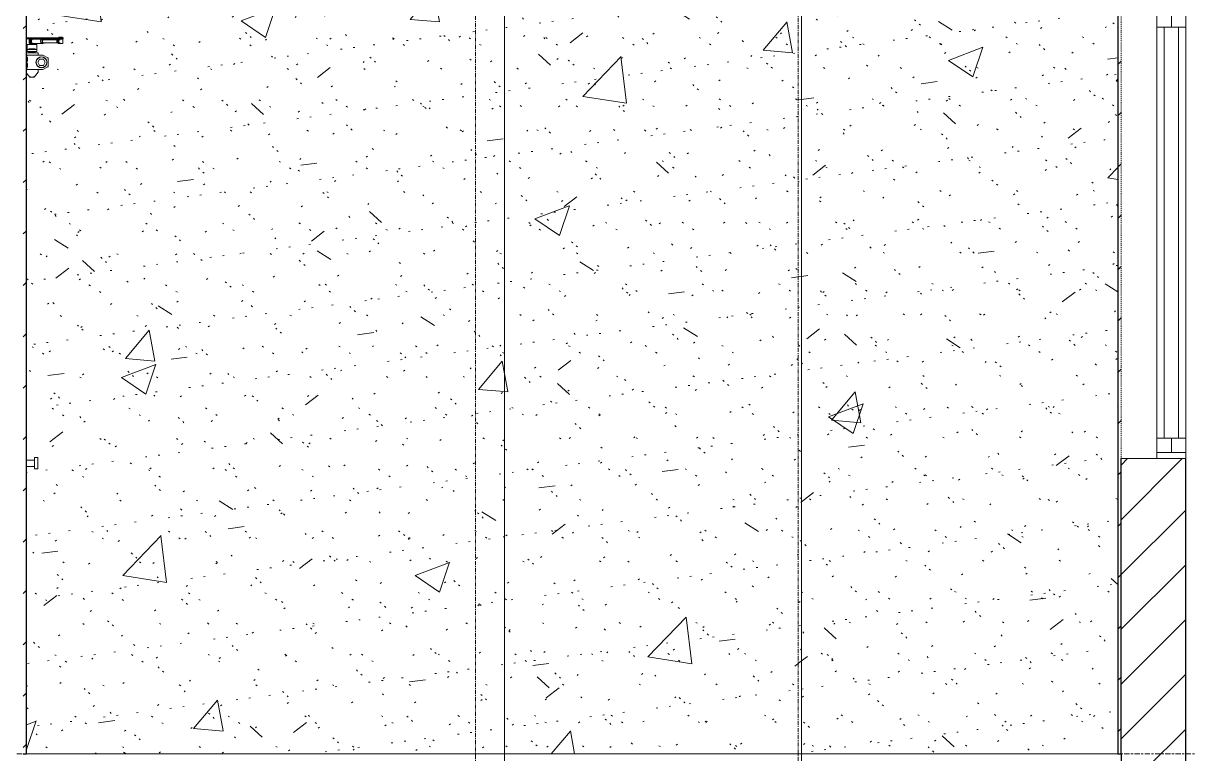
# Model space of a CAD drawing. Header units: millimetres. Extents: x 1240 to 198004, y -7796 to 35300.
# Drawn here: x 169364 to 172970, y 9000 to 11263 of the extents above; entities that cross this region are included whole.
import ezdxf

# ---------------------------------------------------------------- set-up
doc = ezdxf.new("R2010")
doc.units = ezdxf.units.MM
for name, pattern in [('1 NÉT CALL OUT', [6, 3, -3]), ('Centre', [31.75, 6.35, -4.7625, 15.875, -4.7625]), ('Grid Line', [22.225, 12.7, -3.175, 3.175, -3.175])]:
    doc.linetypes.add(name, pattern=pattern)
for name, color, linetype, lineweight in [('A-DOOR', 31, 'Continuous', 9), ('A-FLOR-LEVL-2', 51, 'Centre', 9), ('A-GLAZ', 151, 'Continuous', 9), ('A-GLAZ-3', 7, '1 NÉT CALL OUT', 9), ('A-GLAZ-4', 55, '1 NÉT CALL OUT', 9), ('A-GLAZ-5', 151, 'Continuous', 18), ('A-WALL-1', 113, 'Continuous', 25), ('A-WALL-PATT-4', 111, 'Continuous', 9), ('I-WALL', 2, 'Continuous', 9), ('I-WALL-2', 2, 'Continuous', 25), ('S-GRID-1', 1, 'Grid Line', 9)]:
    doc.layers.add(name, color=color, linetype=linetype, lineweight=lineweight)
pattern_1 = [(50, (196301.1, 0), (1093.104, -95.634), [114.3, -1257.3]), (355, (196301.1, 0), (-211.457, 1146.34), [91.44, -1005.84]), (100.451, (196392.2, -8), (881.656, 1050.7), [97.14, -1068.54]), (46.184, (196301.1, 304.8), (1626.475, -252.257), [171.45, -1885.95]), (96.636, (196436.6, 283.8), (1424.42, 1484.565), [145.71, -1602.81]), (351.184, (196301.1, 304.8), (1424.43, 1484.55), [137.16, -1508.76]), (21, (196453.5, 228.6), (909.686, -613.59), [114.3, -1257.3]), (326, (196453.5, 228.6), (370.812, 1105.13), [91.44, -1005.84]), (71.451, (196529.3, 177.5), (1280.503, 491.528), [97.14, -1068.54]), (37.5, (196301.1, 0), (18.5313, 507.3303), [50.292, -943.356, 50.292, -970.788, -1009.65]), (37.5, (196301.1, 0), (18.5313, 507.3303), [-2014.728, 50.292, -959.358]), (7.5, (196301.1, 0), (400.918, 601.084), [50.292, -531.876, 50.292, -920.496, -384.81]), (7.5, (196301.1, 0), (400.918, 601.084), [-1552.956, 50.292, -334.518]), (327.5, (195961.25, 0), (813.545, -34.3737), [50.292, -330.708, 50.292, -1138.428, -1577.34]), (327.5, (195961.25, 0), (813.545, -34.3737), [-1569.72, 50.292, -1527.048]), (317.5, (195808.85, 0), (888.775, 152.56), [50.292, -445.008, 50.292, -739.14, -1120.14]), (317.5, (195808.85, 0), (888.775, 152.56), [-1284.732, 50.292, -1069.848])]
pattern_2 = [(37.5, (196301.1, 0), (-4.79953, 146.8239), [5.029, -110.795, 5.029, -124.511, -123.825]), (37.5, (196301.1, 0), (-4.79953, 146.8239), [-245.364, 5.029, -118.796]), (7.5, (196301.1, 0), (134.8574, 215.0472), [5.029, -57.455, 5.029, -99.365, -40.005]), (7.5, (196301.1, 0), (134.8574, 215.0472), [-166.878, 5.029, -34.976]), (327.5, (196207.37, 0), (237.29776, 0.4316), [5.029, -33.071, 5.029, -132.131, -179.07]), (327.5, (196207.37, 0), (237.29776, 0.4316), [-175.26, 5.029, -174.041]), (317.5, (196207.37, 0), (229.067, 66.8792), [5.029, -14.021, 5.029, -84.887, -102.87]), (317.5, (196207.37, 0), (229.067, 66.8792), [-108.966, 5.029, -97.841])]
pattern_3 = [(45, (196301.1, 0), (-79.5495, 79.5495), [])]

# ---------------------------------------------------------------- blocks, each defined once
blk = doc.blocks.new('1_FAMILY RVT - W01-WxH 1400x6000-587637-TKCS_MẶT ĐỨNG NỘI KHU 2')
at = {"layer": 'A-GLAZ'}
for p, q in [((-23426.3, 9977.9), (-23426.3, 11250.9)), ((-23337.4, 11250.9), (-23337.4, 9977.9))]:
    blk.add_line(p, q, dxfattribs=at)
at = {"layer": 'A-GLAZ-4'}
for p, q in [((-23537.4, 11314.4), (-23537.4, 9914.4)), ((-23337.4, 9914.4), (-23337.4, 11314.4))]:
    blk.add_line(p, q, dxfattribs=at)
at = {"layer": 'A-GLAZ-5'}
for p, q in [((-23337.4, 11314.4), (-23537.4, 11314.4)), ((-23426.3, 11314.4), (-23426.3, 11250.9)), ((-23426.3, 11295.4), (-23337.4, 11295.4)), ((-23381.8, 11250.9), (-23381.8, 11295.4)), ((-23337.4, 11314.4), (-23337.4, 11250.9)), ((-23426.3, 11250.9), (-23337.4, 11250.9)), ((-23404, 11250.9), (-23404, 9977.9)), ((-23359.6, 11250.9), (-23359.6, 9977.9)), ((-23426.3, 9914.4), (-23426.3, 9977.9)), ((-23426.3, 9977.9), (-23337.4, 9977.9)), ((-23381.8, 9977.9), (-23381.8, 9933.5)), ((-23337.4, 9914.4), (-23337.4, 9977.9)), ((-23337.4, 9933.5), (-23426.3, 9933.5)), ((-23537.4, 9914.4), (-23337.4, 9914.4))]:
    blk.add_line(p, q, dxfattribs=at)
blk = doc.blocks.new('FD_01 - FD_01-1200x2200mm-V374-TKCS_MẶT ĐỨNG NỘI KHU 2')
at = {"layer": 'A-DOOR'}
for p, q in [((-26926.9, 11218.5), (-26901.6, 11218.5)), ((-26926.9, 11215.5), (-26901.6, 11215.5)), ((-26916.4, 11214.5), (-26918.4, 11214.5)), ((-26918.4, 11214.5), (-26916.4, 11214.5)), ((-26850.4, 11214.5), (-26916.4, 11214.5)), ((-26901.6, 11218.5), (-26900.4, 11218.5)), ((-26901.6, 11215.5), (-26900.4, 11215.5)), ((-26900.9, 11218.5), (-26901.5, 11218.5)), ((-26901.5, 11218.5), (-26900.9, 11218.5)), ((-26901.5, 11215.5), (-26900.9, 11215.5)), ((-26900.9, 11215.5), (-26901.5, 11215.5)), ((-26900.4, 11218.5), (-26874.8, 11218.5)), ((-26900.4, 11215.5), (-26874.8, 11215.5)), ((-26874.8, 11218.5), (-26873.8, 11218.5)), ((-26874.8, 11215.5), (-26873.8, 11215.5)), ((-26873.8, 11218.5), (-26823.2, 11218.5)), ((-26873.8, 11215.5), (-26823.2, 11215.5)), ((-26850.4, 11214.5), (-26848.4, 11214.5)), ((-26848.4, 11214.5), (-26850.4, 11214.5)), ((-26828.6, 11214.5), (-26827, 11214.5)), ((-26827.6, 11214.5), (-26827.6, 11200.5)), ((-26827, 11214.5), (-26827.6, 11214.5)), ((-26827.6, 11214.5), (-26819.4, 11214.5)), ((-26827.1, 11220.3), (-26827.1, 11218.5)), ((-26827.1, 11220.3), (-26815.1, 11220.3)), ((-26815.1, 11220.3), (-26827.1, 11220.3)), ((-26827, 11200.5), (-26827, 11214.5)), ((-26826.1, 11215.5), (-26826.1, 11214.5)), ((-26821.1, 11218.5), (-26823.6, 11218.5)), ((-26823.6, 11218.5), (-26821.1, 11218.5)), ((-26823.6, 11215.5), (-26821.1, 11215.5)), ((-26821.1, 11215.5), (-26823.6, 11215.5)), ((-26823.6, 11215.5), (-26821.1, 11215.5)), ((-26821.1, 11215.5), (-26823.6, 11215.5)), ((-26823.2, 11218.5), (-26821.6, 11218.5)), ((-26821.6, 11218.5), (-26823.2, 11218.5)), ((-26821.6, 11215.5), (-26823.2, 11215.5)), ((-26823.2, 11215.5), (-26821.6, 11215.5)), ((-26822.7, 11218.5), (-26821.1, 11218.5)), ((-26821.1, 11218.5), (-26822.7, 11218.5)), ((-26821.6, 11218.5), (-26813.9, 11218.5)), ((-26821.6, 11215.5), (-26813.9, 11215.5)), ((-26819.4, 11214.5), (-26815.2, 11214.5)), ((-26816.1, 11214.5), (-26816.1, 11215.5)), ((-26815.1, 11218.5), (-26815.1, 11220.3)), ((-26814.6, 11200.5), (-26814.6, 11214.5)), ((-26813.9, 11218.5), (-26813.9, 11218.5)), ((-26813.9, 11215.5), (-26813.9, 11215.5)), ((-26813.5, 11215.5), (-26813.5, 11218.5)), ((-26895.4, 11198), (-26925.4, 11198)), ((-26925.4, 11184.6), (-26925.4, 11192.9)), ((-26925.4, 11176), (-26925.4, 11182)), ((-26925.4, 11182), (-26910.4, 11182)), ((-26915.5, 11198), (-26921.3, 11198)), ((-26920, 11184), (-26917.3, 11184)), ((-26920, 11184), (-26920, 11182)), ((-26918.5, 11214), (-26918.5, 11201)), ((-26917.7, 11214), (-26914.3, 11214)), ((-26914.3, 11201), (-26917.7, 11201)), ((-26917.3, 11184), (-26907.2, 11184)), ((-26917.3, 11184), (-26917.3, 11182)), ((-26916, 11214), (-26916, 11198)), ((-26909, 11198), (-26916, 11198)), ((-26916, 11198), (-26915.8, 11198)), ((-26914.8, 11214), (-26914.8, 11197.7)), ((-26914.4, 11198), (-26914.8, 11198)), ((-26914.8, 11198), (-26909.3, 11198)), ((-26914.3, 11214), (-26912.4, 11214)), ((-26914.3, 11214), (-26914.3, 11201)), ((-26912.4, 11201), (-26914.3, 11201)), ((-26912.6, 11214), (-26913.9, 11214)), ((-26913.9, 11201), (-26912.6, 11201)), ((-26913.8, 11214), (-26912.6, 11214)), ((-26912.6, 11214), (-26912.6, 11201)), ((-26912.6, 11214), (-26908.6, 11214)), ((-26912.6, 11214), (-26912.6, 11201)), ((-26908.6, 11201), (-26912.6, 11201)), ((-26912.4, 11214), (-26910.4, 11214)), ((-26910.4, 11201), (-26912.4, 11201)), ((-26910.4, 11182), (-26895.4, 11182)), ((-26909.3, 11198), (-26906.1, 11198)), ((-26905, 11198), (-26909, 11198)), ((-26907.2, 11184), (-26899.9, 11184)), ((-26907.2, 11184), (-26907.2, 11182)), ((-26906.6, 11198), (-26905.7, 11198)), ((-26906.1, 11198), (-26906.6, 11198)), ((-26906.2, 11197.7), (-26906.2, 11200.7)), ((-26905.4, 11200.5), (-26877.3, 11200.5)), ((-26899.6, 11198), (-26905.4, 11198)), ((-26905.1, 11198), (-26905, 11198)), ((-26905, 11198), (-26905, 11200.7)), ((-26899.9, 11184), (-26899.9, 11182)), ((-26895.4, 11192.9), (-26895.4, 11184.6)), ((-26895.4, 11182), (-26895.4, 11176)), ((-26872.6, 11213.5), (-26877.3, 11213.5)), ((-26877.3, 11201.5), (-26872.6, 11201.5)), ((-26822.6, 11212.5), (-26872.6, 11212.5)), ((-26872.6, 11202.5), (-26822.6, 11202.5)), ((-26830.3, 11211.5), (-26828.4, 11211.5)), ((-26830.3, 11203.5), (-26830.3, 11211.5)), ((-26828.4, 11203.5), (-26830.3, 11203.5)), ((-26827, 11200.5), (-26828.6, 11200.5)), ((-26828.4, 11211.5), (-26828.1, 11211.5)), ((-26828.1, 11203.5), (-26828.4, 11203.5)), ((-26819.4, 11200.5), (-26827, 11200.5)), ((-26826.4, 11211.5), (-26826.4, 11209.5)), ((-26826.4, 11207.2), (-26826.4, 11204.8)), ((-26815.4, 11200.5), (-26819.4, 11200.5)), ((-26926.9, 11172), (-26904.9, 11172)), ((-26923.8, 11165), (-26926.9, 11165)), ((-26925.6, 11123), (-26925.6, 11162)), ((-26910.4, 11176), (-26925.4, 11176)), ((-26925.3, 11165), (-26924.3, 11165)), ((-26924.3, 11165), (-26921.3, 11165)), ((-26921.3, 11165), (-26877.1, 11165)), ((-26920, 11176), (-26920, 11174)), ((-26918.6, 11174), (-26920, 11174)), ((-26918.9, 11174), (-26918.9, 11172)), ((-26918.6, 11174), (-26918.9, 11174)), ((-26918.9, 11174), (-26916.3, 11174)), ((-26912.3, 11174), (-26918.6, 11174)), ((-26917.3, 11174), (-26918.6, 11174)), ((-26917.3, 11176), (-26917.3, 11174)), ((-26912.3, 11174), (-26917.3, 11174)), ((-26916.3, 11174), (-26912.3, 11174)), ((-26912.3, 11174), (-26907.6, 11174)), ((-26907.6, 11174), (-26912.3, 11174)), ((-26907.2, 11174), (-26912.3, 11174)), ((-26895.4, 11176), (-26910.4, 11176)), ((-26907.6, 11174), (-26903.6, 11174)), ((-26903.6, 11174), (-26907.6, 11174)), ((-26907.2, 11176), (-26907.2, 11174)), ((-26903.6, 11174), (-26907.2, 11174)), ((-26904.9, 11172), (-26890.4, 11172)), ((-26899.9, 11174), (-26903.6, 11174)), ((-26902.1, 11174), (-26901.2, 11174)), ((-26900.9, 11174), (-26902.1, 11174)), ((-26901.2, 11174), (-26900.9, 11174)), ((-26900.9, 11172), (-26900.9, 11174)), ((-26899.9, 11176), (-26899.9, 11174)), ((-26892.1, 11142.5), (-26886.4, 11152.5)), ((-26886.4, 11132.5), (-26892.1, 11142.5)), ((-26890.4, 11172), (-26891.1, 11172)), ((-26890.4, 11165), (-26890.4, 11172)), ((-26886.4, 11152.5), (-26874.8, 11152.5)), ((-26876.1, 11164.7), (-26860.6, 11156.1)), ((-26874.8, 11152.5), (-26869, 11142.5)), ((-26869, 11142.5), (-26874.8, 11132.5)), ((-26859.6, 11154.3), (-26859.6, 11130.7)), ((-26926.9, 11109), (-26916.2, 11096.3)), ((-26926.8, 11120), (-26923.7, 11120)), ((-26924.3, 11120), (-26925.3, 11120)), ((-26921.3, 11120), (-26924.3, 11120)), ((-26877.1, 11120), (-26921.3, 11120)), ((-26903.7, 11096.3), (-26890.7, 11111.7)), ((-26890.4, 11112.4), (-26890.4, 11120)), ((-26874.8, 11132.5), (-26886.4, 11132.5)), ((-26860.6, 11128.9), (-26876.1, 11120.3)), ((-26915.5, 11097), (-26913.6, 11097)), ((-26913.6, 11097), (-26915.5, 11097)), ((-26906.4, 11096), (-26913.4, 11096)), ((-26913.4, 11096), (-26906.4, 11096)), ((-26906.3, 11097), (-26904.4, 11097)), ((-26904.4, 11097), (-26906.3, 11097)), ((-26891.9, 9917.5), (-26901.9, 9917.5)), ((-26901.9, 9900), (-26901.9, 9917.5)), ((-26901.9, 9917.5), (-26891.9, 9917.5)), ((-26891.9, 9917.5), (-26891.9, 9900)), ((-26901.9, 9910), (-26926.9, 9910)), ((-26926.9, 9890), (-26901.9, 9890)), ((-26901.9, 9882.5), (-26901.9, 9900)), ((-26901.9, 9882.5), (-26891.9, 9882.5)), ((-26901.9, 9882.5), (-26891.9, 9882.5)), ((-26891.9, 9900), (-26891.9, 9882.5))]:
    blk.add_line(p, q, dxfattribs=at)
at = {"layer": 'A-DOOR', "flags": 128}
for points in [[(-26832.9, 11207.5), (-26832.8, 11208.3), (-26832.6, 11209), (-26832.2, 11209.7), (-26831.7, 11210.4), (-26831, 11211), (-26830.3, 11211.5)], [(-26830.3, 11203.5), (-26831, 11204), (-26831.7, 11204.6), (-26832.2, 11205.3), (-26832.6, 11206), (-26832.8, 11206.7), (-26832.9, 11207.5)], [(-26925.3, 11165), (-26925.4, 11164.9), (-26925.4, 11164.7), (-26925.5, 11164.3), (-26925.5, 11163.9), (-26925.6, 11163.3), (-26925.6, 11162.7), (-26925.6, 11162)], [(-26925.6, 11162), (-26925.6, 11162.7), (-26925.6, 11163.3), (-26925.5, 11163.9), (-26925.5, 11164.3), (-26925.4, 11164.7), (-26925.4, 11164.9)], [(-26925.4, 11120.1), (-26925.4, 11120.3), (-26925.5, 11120.7), (-26925.5, 11121.1), (-26925.6, 11121.7), (-26925.6, 11122.3), (-26925.6, 11123)], [(-26925.6, 11123), (-26925.6, 11122.3), (-26925.6, 11121.7), (-26925.5, 11121.1), (-26925.5, 11120.7), (-26925.4, 11120.3), (-26925.4, 11120.1), (-26925.3, 11120)], [(-26890.4, 11112.4), (-26890.4, 11112.4), (-26890.4, 11112.3), (-26890.4, 11112.3), (-26890.5, 11112.2), (-26890.5, 11112.2), (-26890.5, 11112.1), (-26890.5, 11112.1), (-26890.5, 11112.1), (-26890.5, 11112), (-26890.5, 11112), (-26890.5, 11111.9), (-26890.6, 11111.9), (-26890.6, 11111.9), (-26890.6, 11111.8), (-26890.6, 11111.8), (-26890.7, 11111.7), (-26890.7, 11111.7), (-26890.7, 11111.7)], [(-26915.5, 11096), (-26915.5, 11096), (-26915.6, 11096), (-26915.6, 11096), (-26915.7, 11096), (-26915.7, 11096), (-26915.7, 11096), (-26915.8, 11096), (-26915.8, 11096), (-26915.8, 11096.1), (-26915.9, 11096.1), (-26915.9, 11096.1), (-26915.9, 11096.1), (-26916, 11096.1), (-26916, 11096.1), (-26916, 11096.2), (-26916.1, 11096.2), (-26916.1, 11096.2), (-26916.1, 11096.2), (-26916.1, 11096.3), (-26916.2, 11096.3), (-26916.2, 11096.3), (-26916.2, 11096.3)], [(-26904.4, 11096), (-26904.4, 11096), (-26904.4, 11096), (-26904.4, 11096), (-26904.4, 11096), (-26904.5, 11096), (-26904.5, 11096), (-26904.6, 11096), (-26904.6, 11096), (-26904.7, 11096), (-26904.8, 11096), (-26904.9, 11096), (-26905, 11096), (-26905.1, 11096), (-26905.2, 11096), (-26905.3, 11096), (-26905.5, 11096), (-26905.6, 11096), (-26905.7, 11096), (-26905.9, 11096), (-26906.1, 11096), (-26906.2, 11096), (-26906.4, 11096), (-26906.6, 11096), (-26906.7, 11096), (-26906.9, 11096), (-26907.1, 11096), (-26907.3, 11096), (-26907.5, 11096), (-26907.7, 11096), (-26907.9, 11096), (-26908.1, 11096), (-26908.3, 11096), (-26908.6, 11096), (-26908.8, 11096), (-26909, 11096), (-26909.2, 11096), (-26909.4, 11096), (-26909.7, 11096), (-26909.9, 11096), (-26910.1, 11096), (-26910.3, 11096), (-26910.5, 11096), (-26910.8, 11096), (-26911, 11096), (-26911.2, 11096), (-26911.4, 11096), (-26911.6, 11096), (-26911.8, 11096), (-26912.1, 11096), (-26912.3, 11096), (-26912.5, 11096), (-26912.7, 11096), (-26912.8, 11096), (-26913, 11096), (-26913.2, 11096), (-26913.4, 11096), (-26913.6, 11096), (-26913.7, 11096), (-26913.9, 11096), (-26914, 11096), (-26914.2, 11096), (-26914.3, 11096), (-26914.5, 11096), (-26914.6, 11096), (-26914.7, 11096), (-26914.8, 11096), (-26914.9, 11096), (-26915, 11096), (-26915.1, 11096), (-26915.2, 11096), (-26915.3, 11096), (-26915.3, 11096), (-26915.4, 11096), (-26915.4, 11096), (-26915.5, 11096), (-26915.5, 11096), (-26915.5, 11096), (-26915.5, 11096)], [(-26915.5, 11096), (-26915.5, 11096), (-26915.5, 11096), (-26915.5, 11096), (-26915.4, 11096), (-26915.4, 11096), (-26915.4, 11096), (-26915.3, 11096), (-26915.2, 11096), (-26915.2, 11096), (-26915.1, 11096), (-26915, 11096), (-26914.9, 11096), (-26914.8, 11096), (-26914.7, 11096), (-26914.5, 11096), (-26914.4, 11096), (-26914.3, 11096), (-26914.1, 11096), (-26914, 11096), (-26913.8, 11096), (-26913.7, 11096), (-26913.5, 11096), (-26913.3, 11096), (-26913.1, 11096), (-26912.9, 11096), (-26912.8, 11096), (-26912.6, 11096), (-26912.4, 11096), (-26912.2, 11096), (-26912, 11096), (-26911.7, 11096), (-26911.5, 11096), (-26911.3, 11096), (-26911.1, 11096), (-26910.9, 11096), (-26910.7, 11096), (-26910.4, 11096), (-26910.2, 11096), (-26910, 11096), (-26909.8, 11096), (-26909.6, 11096), (-26909.3, 11096), (-26909.1, 11096), (-26908.9, 11096), (-26908.7, 11096), (-26908.5, 11096), (-26908.2, 11096), (-26908, 11096), (-26907.8, 11096), (-26907.6, 11096), (-26907.4, 11096), (-26907.2, 11096), (-26907, 11096), (-26906.8, 11096), (-26906.7, 11096), (-26906.5, 11096), (-26906.3, 11096), (-26906.1, 11096), (-26906, 11096), (-26905.8, 11096), (-26905.7, 11096), (-26905.5, 11096), (-26905.4, 11096), (-26905.3, 11096), (-26905.2, 11096), (-26905, 11096), (-26904.9, 11096), (-26904.8, 11096), (-26904.8, 11096), (-26904.7, 11096), (-26904.6, 11096), (-26904.6, 11096), (-26904.5, 11096), (-26904.5, 11096), (-26904.4, 11096), (-26904.4, 11096), (-26904.4, 11096), (-26904.4, 11096)], [(-26903.7, 11096.3), (-26903.7, 11096.3), (-26903.7, 11096.3), (-26903.7, 11096.2), (-26903.8, 11096.2), (-26903.8, 11096.2), (-26903.8, 11096.2), (-26903.9, 11096.2), (-26903.9, 11096.1), (-26903.9, 11096.1), (-26903.9, 11096.1), (-26904, 11096.1), (-26904, 11096.1), (-26904, 11096.1), (-26904.1, 11096), (-26904.1, 11096), (-26904.2, 11096), (-26904.2, 11096), (-26904.2, 11096), (-26904.3, 11096), (-26904.3, 11096), (-26904.3, 11096), (-26904.4, 11096)]]:
    blk.add_lwpolyline(points, dxfattribs=at)
at = {"layer": 'A-DOOR'}
for centre, radius, start, end in [((-26880.6, 11142.5), 17, 0, 180), ((-26880.6, 11142.5), 17, 180, 0), ((-26880.6, 11142.5), 16.5, 0, 180), ((-26880.6, 11142.5), 16.5, 180, 0), ((-26880.6, 11142.5), 17, 105, 120), ((-26877.1, 11163), 2, 60.8025, 90), ((-26861.6, 11154.3), 2, 0, 60.8025), ((-26880.6, 11142.5), 17, 240, 255), ((-26877.1, 11122), 2, 270, 299.1975), ((-26861.6, 11130.7), 2, 299.1975, 0)]:
    blk.add_arc(centre, radius, start, end, dxfattribs=at)
for centre, major_axis, ratio, start_param, end_param in [((-26905.4, 11207.5), (0, 7), 0.965835, 6.029595, 6.790365), ((-26877.3, 11207.5), (0, 7), 0.965835, 0.261799, 1.570796), ((-26877.3, 11207.5), (0, 7), 0.965835, 5.497787, 6.021386), ((-26828.6, 11207.5), (0, 7), 0.259156, 0, 1.570796), ((-26826.6, 11207.5), (0, 7), 0.259156, 0, 0.261799), ((-26925.4, 11186), (0, 12), 0.000349, 5.323254, 6.283185), ((-26925.4, 11188), (0, 6), 0.000349, 2.181662, 3.141593), ((-26912.7, 11207.5), (0, 2.5), 0.259156, 4.712389, 7.853982), ((-26912.7, 11207.5), (0, 2.5), 0.259156, 1.570796, 4.712389), ((-26912.9, 11207.5), (0, 6.79), 0.259156, 5.224283, 5.992125), ((-26912.9, 11207.5), (0, 6.79), 0.259156, 3.432653, 4.200495), ((-26910.9, 11207.5), (0, 6.79), 0.259156, 5.736177, 5.992125), ((-26910.9, 11207.5), (0, 6.79), 0.259156, 3.432653, 3.688601), ((-26905.4, 11207.5), (0, 7), 0.965835, 2.634413, 3.395183), ((-26895.4, 11186), (0, 12), 0.000349, 5.323254, 6.283185), ((-26895.4, 11188), (0, 6), 0.000349, 2.181662, 3.141593), ((-26877.3, 11207.5), (0, 7), 0.965835, 1.570796, 3.926991), ((-26877.3, 11207.5), (0, 6), 0.965835, 5.759587, 7.853982), ((-26877.3, 11207.5), (0, 6), 0.965835, 1.570796, 3.665191), ((-26872.6, 11207.5), (0, 6), 0.965835, 5.759587, 7.853982), ((-26872.6, 11207.5), (0, 6), 0.965835, 1.570796, 3.665191), ((-26872.6, 11207.5), (0, 5), 0.965835, 6.021386, 7.853982), ((-26872.6, 11207.5), (0, 5), 0.965835, 1.570796, 3.403392), ((-26828.6, 11207.5), (0, 7), 0.259156, 1.570796, 3.141593), ((-26829.1, 11207.5), (0, 2.5), 0.259156, 4.712389, 7.853982), ((-26829.1, 11207.5), (0, 2.5), 0.259156, 1.570796, 4.712389), ((-26823.5, 11207.5), (0, 5), 0.965835, 0.65038, 0.880484), ((-26823.5, 11207.5), (0, 5), 0.965835, 2.261108, 2.491212), ((-26826.6, 11207.5), (0, 7), 0.259156, 2.879793, 3.141593), ((-26827.2, 11207.5), (0, 2.5), 0.259156, 5.759587, 6.021386), ((-26827.2, 11207.5), (0, 2.5), 0.259156, 5.759587, 6.021386), ((-26827.2, 11207.5), (0, 2.5), 0.259156, 3.403392, 4.45059), ((-26827.2, 11207.5), (0, 2.5), 0.259156, 3.403392, 4.45059)]:
    blk.add_ellipse(centre, major_axis=major_axis, ratio=ratio, start_param=start_param, end_param=end_param, dxfattribs=at)
for points, knots in [([(-26908.6, 11213.6), (-26908.8, 11213.5), (-26909.2, 11213.2), (-26909.6, 11212.8), (-26909.9, 11212.5), (-26910.1, 11212.3), (-26910.3, 11212), (-26910.4, 11211.8), (-26910.5, 11211.7), (-26910.6, 11211.5), (-26910.7, 11211.3), (-26910.8, 11211.1), (-26911, 11210.8), (-26911, 11210.6), (-26911.1, 11210.4), (-26911.2, 11210.3), (-26911.2, 11210), (-26911.3, 11209.8), (-26911.4, 11209.4), (-26911.5, 11209), (-26911.5, 11208.7), (-26911.6, 11208.2), (-26911.6, 11207.8), (-26911.6, 11207.5)], [0, 0, 0, 0, 0.1, 0.2, 0.25, 0.3, 0.35, 0.375, 0.4, 0.425, 0.45, 0.5, 0.55, 0.575, 0.6, 0.625, 0.65, 0.7, 0.75, 0.8, 0.85, 0.9, 1, 1, 1, 1]), ([(-26911.6, 11207.5), (-26911.6, 11207.2), (-26911.6, 11206.8), (-26911.5, 11206.3), (-26911.5, 11206), (-26911.4, 11205.6), (-26911.3, 11205.2), (-26911.2, 11205), (-26911.2, 11204.7), (-26911.1, 11204.6), (-26911, 11204.4), (-26911, 11204.2), (-26910.8, 11203.9), (-26910.7, 11203.7), (-26910.6, 11203.5), (-26910.5, 11203.3), (-26910.4, 11203.2), (-26910.3, 11203), (-26910.1, 11202.7), (-26909.9, 11202.5), (-26909.6, 11202.2), (-26909.2, 11201.8), (-26908.8, 11201.5), (-26908.6, 11201.4)], [0, 0, 0, 0, 0.1, 0.15, 0.2, 0.25, 0.3, 0.35, 0.375, 0.4, 0.425, 0.45, 0.5, 0.55, 0.575, 0.6, 0.625, 0.65, 0.7, 0.75, 0.8, 0.9, 1, 1, 1, 1]), ([(-26924.3, 11154.9), (-26924.3, 11156), (-26924.4, 11157.3), (-26924.6, 11158.4), (-26924.8, 11158.7), (-26924.9, 11158.5), (-26925.1, 11157.9), (-26925.2, 11156.9), (-26925.3, 11155.5), (-26925.4, 11153.8), (-26925.4, 11152.6), (-26925.4, 11152)], [0, 0, 0, 0, 0.2, 0.3, 0.4, 0.5, 0.6, 0.7, 0.8, 0.9, 1, 1, 1, 1]), ([(-26925.4, 11152), (-26925.4, 11153.2), (-26925.3, 11155), (-26925.2, 11156.9), (-26925.1, 11157.9), (-26924.9, 11158.5), (-26924.8, 11158.7), (-26924.6, 11158.4), (-26924.5, 11157.6), (-26924.3, 11156.4), (-26924.3, 11155.4), (-26924.3, 11154.9)], [0, 0, 0, 0, 0.2, 0.3, 0.4, 0.5, 0.6, 0.7, 0.8, 0.9, 1, 1, 1, 1]), ([(-26925.4, 11152), (-26925.4, 11150.8), (-26925.3, 11149), (-26925.2, 11147.1), (-26925.1, 11146.1), (-26924.9, 11145.5), (-26924.8, 11145.3), (-26924.6, 11145.6), (-26924.5, 11146.4), (-26924.3, 11147.6), (-26924.3, 11148.6), (-26924.3, 11149.1)], [0, 0, 0, 0, 0.2, 0.3, 0.4, 0.5, 0.6, 0.7, 0.8, 0.9, 1, 1, 1, 1]), ([(-26924.3, 11149.1), (-26924.3, 11148), (-26924.4, 11146.7), (-26924.6, 11145.6), (-26924.8, 11145.3), (-26924.9, 11145.5), (-26925.1, 11146.1), (-26925.2, 11147.1), (-26925.3, 11148.5), (-26925.4, 11150.2), (-26925.4, 11151.4), (-26925.4, 11152)], [0, 0, 0, 0, 0.2, 0.3, 0.4, 0.5, 0.6, 0.7, 0.8, 0.9, 1, 1, 1, 1]), ([(-26924.3, 11135.9), (-26924.3, 11137), (-26924.4, 11138.3), (-26924.6, 11139.4), (-26924.8, 11139.7), (-26924.9, 11139.5), (-26925.1, 11138.9), (-26925.2, 11137.9), (-26925.3, 11136.5), (-26925.4, 11134.8), (-26925.4, 11133.6), (-26925.4, 11133)], [0, 0, 0, 0, 0.2, 0.3, 0.4, 0.5, 0.6, 0.7, 0.8, 0.9, 1, 1, 1, 1]), ([(-26925.4, 11133), (-26925.4, 11134.2), (-26925.3, 11136), (-26925.2, 11137.9), (-26925.1, 11138.9), (-26924.9, 11139.5), (-26924.8, 11139.7), (-26924.6, 11139.4), (-26924.5, 11138.6), (-26924.3, 11137.4), (-26924.3, 11136.4), (-26924.3, 11135.9)], [0, 0, 0, 0, 0.2, 0.3, 0.4, 0.5, 0.6, 0.7, 0.8, 0.9, 1, 1, 1, 1]), ([(-26925.4, 11133), (-26925.4, 11131.8), (-26925.3, 11130), (-26925.2, 11128.1), (-26925.1, 11127.1), (-26924.9, 11126.5), (-26924.8, 11126.3), (-26924.6, 11126.6), (-26924.5, 11127.4), (-26924.3, 11128.6), (-26924.3, 11129.6), (-26924.3, 11130.1)], [0, 0, 0, 0, 0.2, 0.3, 0.4, 0.5, 0.6, 0.7, 0.8, 0.9, 1, 1, 1, 1]), ([(-26924.3, 11130.1), (-26924.3, 11129), (-26924.4, 11127.7), (-26924.6, 11126.6), (-26924.8, 11126.3), (-26924.9, 11126.5), (-26925.1, 11127.1), (-26925.2, 11128.1), (-26925.3, 11129.5), (-26925.4, 11131.2), (-26925.4, 11132.4), (-26925.4, 11133)], [0, 0, 0, 0, 0.2, 0.3, 0.4, 0.5, 0.6, 0.7, 0.8, 0.9, 1, 1, 1, 1])]:
    blk.add_open_spline(points, degree=3, knots=knots, dxfattribs=at)
for points in [[(-26924.2, 11153.5), (-26924.2, 11154), (-26924.2, 11154.4), (-26924.3, 11154.9)], [(-26924.3, 11154.9), (-26924.2, 11154.4), (-26924.2, 11153.5), (-26924.1, 11152.5), (-26924.1, 11152)], [(-26924.1, 11152), (-26924.1, 11151.5), (-26924.2, 11150.5), (-26924.2, 11149.6), (-26924.3, 11149.1)], [(-26924.3, 11149.1), (-26924.2, 11149.6), (-26924.2, 11150), (-26924.2, 11150.5)], [(-26924.2, 11134.5), (-26924.2, 11135), (-26924.2, 11135.4), (-26924.3, 11135.9)], [(-26924.3, 11135.9), (-26924.2, 11135.4), (-26924.2, 11134.5), (-26924.1, 11133.5), (-26924.1, 11133)], [(-26924.1, 11133), (-26924.1, 11132.5), (-26924.2, 11131.5), (-26924.2, 11130.6), (-26924.3, 11130.1)], [(-26924.3, 11130.1), (-26924.2, 11130.6), (-26924.2, 11131), (-26924.2, 11131.5)]]:
    blk.add_open_spline(points, degree=3, dxfattribs=at)

msp = doc.modelspace()

# ---------------------------------------------------------------- hatches: boundary and pattern name
at = {"layer": 'A-WALL-PATT-4'}
h = msp.add_hatch(dxfattribs=at)
h.set_pattern_fill('FP_53', color=256, style=0, pattern_type=2)
h.set_pattern_definition(pattern_3)
h.paths.add_polyline_path([(169374.2, 9000), (169374.2, 12400), (169364.2, 12400), (169364.2, 9000)])
h = msp.add_hatch(dxfattribs=at)
h.set_pattern_fill('FP_38', color=256, style=0, pattern_type=2)
h.set_pattern_definition(pattern_1)
h.paths.add_polyline_path([(169424, 11120), (169418.6, 11125.7), (169424.9, 11126), (169424.3, 11121.8)])
h.paths.add_polyline_path([(169374.2, 9000), (170854.2, 9000), (170854.2, 12180), (169763.7, 12180), (169763.7, 11950), (169563.7, 11950), (169563.7, 12180), (169374.2, 12180), (169374.2, 11218.5), (169477.9, 11218.5), (169476.9, 11215.5), (169374.2, 11214), (169375.7, 11172), (169410, 11172), (169410, 11165), (169424, 11165), (169406.2, 11151.6), (169404, 11146.3), (169404.2, 11137.9), (169409, 11130.1), (169420.5, 11120), (169410, 11120), (169408.5, 11112.2), (169410, 11111.7), (169409, 11110), (169395.9, 11097), (169384.4, 11098.6), (169374.2, 11109), (169374.2, 9909.7), (169399.2, 9909.7), (169399.2, 9916.9), (169409.2, 9916.9), (169409.2, 9883.1), (169399.2, 9883.1), (169399.2, 9890.3), (169374.2, 9890.3), (169374.2, 9318.2)])
h.paths.add_polyline_path([(169374.3, 11120), (169378.4, 11120), (169377, 11146.9), (169375.5, 11165), (169374.2, 11165), (169374.2, 11120)])
h.paths.add_polyline_path([(169424.9, 11158.9), (169418.4, 11160.7), (169424, 11165), (169424.9, 11159)])
h.paths.add_polyline_path([(169425, 11120.3), (169426.3, 11126.6), (169432.8, 11130.8), (169437, 11138.7), (169436.8, 11147.1), (169432.1, 11154.9), (169424.9, 11160.7), (169425, 11164.7), (169441.5, 11154.3), (169440.5, 11128.9), (169426.3, 11121)])
h.paths.add_polyline_path([(169420.5, 11126), (169412, 11128.4), (169405.8, 11135.3), (169404.1, 11143.1), (169406.4, 11151), (169413.3, 11157.2), (169421.1, 11158.9), (169429.7, 11156.1), (169435.2, 11149.7), (169436.9, 11141.9), (169434.6, 11134), (169427.7, 11127.8), (169421.1, 11126.1)])
h.paths.add_polyline_path([(169388.8, 11174), (169379.8, 11176), (169375.7, 11176), (169377.3, 11182), (169375.7, 11182), (169375.7, 11197.7), (169386.9, 11198), (169385.2, 11201), (169383.9, 11201), (169385.5, 11214), (169419, 11212.4), (169417.1, 11207.5), (169419.4, 11202.2), (169419, 11200.7), (169405.7, 11200.7), (169405, 11182.2), (169405.7, 11182), (169405, 11176), (169399.2, 11174.9), (169396.2, 11174.7), (169393.6, 11175.9), (169389.4, 11174.2)])
h.paths.add_polyline_path([(169401.5, 11197.7), (169405.7, 11197.7), (169405.7, 11200.7), (169396, 11200), (169396.1, 11197.7)])
h.paths.add_polyline_path([(169470.8, 11203.5), (169425, 11204.1), (169423.7, 11208.3), (169425.6, 11211.5), (169427.3, 11212.3), (169469.1, 11210), (169468.3, 11206.7), (169470.2, 11204)])
h.paths.add_polyline_path([(169484.5, 11200.5), (169474.6, 11200.5), (169473.3, 11204), (169472.6, 11203.5), (169470.8, 11204.6), (169470.8, 11211.5), (169472.7, 11211), (169474.1, 11209), (169474.9, 11209.6), (169476.1, 11214.5), (169485.5, 11214.5), (169485.2, 11200.5)])
h.paths.add_polyline_path([(169426.3, 11215.5), (169427.3, 11215.5), (169426.3, 11217.5)])
h.paths.add_polyline_path([(169479.5, 11215.5), (169479.5, 11218.5), (169487.2, 11218.5), (169485.5, 11215.5), (169480.1, 11215.5)])
h.paths.add_polyline_path([(170201.2, 12350), (170854.2, 12350), (170854.2, 12400), (169374.2, 12400), (169374.2, 12350), (169763.7, 12350)])
h = msp.add_hatch(dxfattribs=at)
h.set_pattern_fill('FP_39', color=256, style=0, pattern_type=2)
h.set_pattern_definition(pattern_2)
h.paths.add_polyline_path([(169424, 11120), (169418.6, 11125.7), (169424.9, 11126), (169424.3, 11121.8)])
h.paths.add_polyline_path([(169374.2, 9000), (170854.2, 9000), (170854.2, 12180), (169763.7, 12180), (169763.7, 11950), (169563.7, 11950), (169563.7, 12180), (169374.2, 12180), (169374.2, 11218.5), (169477.9, 11218.5), (169476.9, 11215.5), (169374.2, 11214), (169375.7, 11172), (169410, 11172), (169410, 11165), (169424, 11165), (169406.2, 11151.6), (169404, 11146.3), (169404.2, 11137.9), (169409, 11130.1), (169420.5, 11120), (169410, 11120), (169408.5, 11112.2), (169410, 11111.7), (169409, 11110), (169395.9, 11097), (169384.4, 11098.6), (169374.2, 11109), (169374.2, 9909.7), (169399.2, 9909.7), (169399.2, 9916.9), (169409.2, 9916.9), (169409.2, 9883.1), (169399.2, 9883.1), (169399.2, 9890.3), (169374.2, 9890.3), (169374.2, 9318.2)])
h.paths.add_polyline_path([(169374.3, 11120), (169378.4, 11120), (169377, 11146.9), (169375.5, 11165), (169374.2, 11165), (169374.2, 11120)])
h.paths.add_polyline_path([(169424.9, 11158.9), (169418.4, 11160.7), (169424, 11165), (169424.9, 11159)])
h.paths.add_polyline_path([(169425, 11120.3), (169426.3, 11126.6), (169432.8, 11130.8), (169437, 11138.7), (169436.8, 11147.1), (169432.1, 11154.9), (169424.9, 11160.7), (169425, 11164.7), (169441.5, 11154.3), (169440.5, 11128.9), (169426.3, 11121)])
h.paths.add_polyline_path([(169420.5, 11126), (169412, 11128.4), (169405.8, 11135.3), (169404.1, 11143.1), (169406.4, 11151), (169413.3, 11157.2), (169421.1, 11158.9), (169429.7, 11156.1), (169435.2, 11149.7), (169436.9, 11141.9), (169434.6, 11134), (169427.7, 11127.8), (169421.1, 11126.1)])
h.paths.add_polyline_path([(169388.8, 11174), (169379.8, 11176), (169375.7, 11176), (169377.3, 11182), (169375.7, 11182), (169375.7, 11197.7), (169386.9, 11198), (169385.2, 11201), (169383.9, 11201), (169385.5, 11214), (169419, 11212.4), (169417.1, 11207.5), (169419.4, 11202.2), (169419, 11200.7), (169405.7, 11200.7), (169405, 11182.2), (169405.7, 11182), (169405, 11176), (169399.2, 11174.9), (169396.2, 11174.7), (169393.6, 11175.9), (169389.4, 11174.2)])
h.paths.add_polyline_path([(169401.5, 11197.7), (169405.7, 11197.7), (169405.7, 11200.7), (169396, 11200), (169396.1, 11197.7)])
h.paths.add_polyline_path([(169470.8, 11203.5), (169425, 11204.1), (169423.7, 11208.3), (169425.6, 11211.5), (169427.3, 11212.3), (169469.1, 11210), (169468.3, 11206.7), (169470.2, 11204)])
h.paths.add_polyline_path([(169484.5, 11200.5), (169474.6, 11200.5), (169473.3, 11204), (169472.6, 11203.5), (169470.8, 11204.6), (169470.8, 11211.5), (169472.7, 11211), (169474.1, 11209), (169474.9, 11209.6), (169476.1, 11214.5), (169485.5, 11214.5), (169485.2, 11200.5)])
h.paths.add_polyline_path([(169426.3, 11215.5), (169427.3, 11215.5), (169426.3, 11217.5)])
h.paths.add_polyline_path([(169479.5, 11215.5), (169479.5, 11218.5), (169487.2, 11218.5), (169485.5, 11215.5), (169480.1, 11215.5)])
h.paths.add_polyline_path([(170201.2, 12350), (170854.2, 12350), (170854.2, 12400), (169374.2, 12400), (169374.2, 12350), (169763.7, 12350)])
h = msp.add_hatch(dxfattribs=at)
h.set_pattern_fill('FP_38', color=256, style=0, pattern_type=2)
h.set_pattern_definition(pattern_1)
h.paths.add_polyline_path([(170854.2, 9000), (170864.2, 9000), (170864.2, 12180), (170854.2, 12180), (170854.2, 12152.8)])
h.paths.add_polyline_path([(170854.2, 12350), (170864.2, 12350), (170864.2, 12400), (170854.2, 12400)])
h = msp.add_hatch(dxfattribs=at)
h.set_pattern_fill('FP_39', color=256, style=0, pattern_type=2)
h.set_pattern_definition(pattern_2)
h.paths.add_polyline_path([(170854.2, 9000), (170864.2, 9000), (170864.2, 12180), (170854.2, 12180), (170854.2, 12152.8)])
h.paths.add_polyline_path([(170854.2, 12350), (170864.2, 12350), (170864.2, 12400), (170854.2, 12400)])
h = msp.add_hatch(dxfattribs=at)
h.set_pattern_fill('FP_38', color=256, style=0, pattern_type=2)
h.set_pattern_definition(pattern_1)
h.paths.add_polyline_path([(170864.2, 9000), (171764.2, 9000), (171764.2, 12180), (170864.2, 12180), (170864.2, 12152.8)])
h.paths.add_polyline_path([(170864.2, 12350), (171764.2, 12350), (171764.2, 12400), (170864.2, 12400)])
h = msp.add_hatch(dxfattribs=at)
h.set_pattern_fill('FP_39', color=256, style=0, pattern_type=2)
h.set_pattern_definition(pattern_2)
h.paths.add_polyline_path([(170864.2, 9000), (171764.2, 9000), (171764.2, 12180), (170864.2, 12180), (170864.2, 12152.8)])
h.paths.add_polyline_path([(170864.2, 12350), (171764.2, 12350), (171764.2, 12400), (170864.2, 12400)])
h = msp.add_hatch(dxfattribs=at)
h.set_pattern_fill('FP_38', color=256, style=0, pattern_type=2)
h.set_pattern_definition(pattern_1)
h.paths.add_polyline_path([(171764.2, 9000), (171774.2, 9000), (171774.2, 12180), (171764.2, 12180), (171764.2, 12152.8)])
h.paths.add_polyline_path([(171764.2, 12350), (171774.2, 12350), (171774.2, 12400), (171764.2, 12400)])
h = msp.add_hatch(dxfattribs=at)
h.set_pattern_fill('FP_39', color=256, style=0, pattern_type=2)
h.set_pattern_definition(pattern_2)
h.paths.add_polyline_path([(171764.2, 9000), (171774.2, 9000), (171774.2, 12180), (171764.2, 12180), (171764.2, 12152.8)])
h.paths.add_polyline_path([(171764.2, 12350), (171774.2, 12350), (171774.2, 12400), (171764.2, 12400)])
h = msp.add_hatch(dxfattribs=at)
h.set_pattern_fill('FP_38', color=256, style=0, pattern_type=2)
h.set_pattern_definition(pattern_1)
h.paths.add_polyline_path([(171774.2, 9000), (172753.7, 9000), (172753.7, 11750), (171774.2, 11750)])
h.paths.add_polyline_path([(171774.2, 12350), (172753.7, 12350), (172753.7, 12400), (171774.2, 12400)])
h = msp.add_hatch(dxfattribs=at)
h.set_pattern_fill('FP_39', color=256, style=0, pattern_type=2)
h.set_pattern_definition(pattern_2)
h.paths.add_polyline_path([(171774.2, 9000), (172753.7, 9000), (172753.7, 11750), (171774.2, 11750)])
h.paths.add_polyline_path([(171774.2, 12350), (172753.7, 12350), (172753.7, 12400), (171774.2, 12400)])
h = msp.add_hatch(dxfattribs=at)
h.set_pattern_fill('FP_53', color=256, style=0, pattern_type=2)
h.set_pattern_definition(pattern_3)
h.paths.add_polyline_path([(172763.7, 9000), (172763.7, 12400), (172753.7, 12400), (172753.7, 9000), (172760.4, 9000)])
h = msp.add_hatch(dxfattribs=at)
h.set_pattern_fill('FP_35', color=256, style=0, pattern_type=2)
h.set_pattern_definition([(45, (196301.1, 0), (-84.8528, 84.8528), [])])
h.paths.add_polyline_path([(172963.7, 8950), (172963.7, 9914.4), (172763.7, 9914.4), (172763.7, 8950)])
h.paths.add_polyline_path([(172963.7, 11314.4), (172963.7, 12200), (172763.7, 12200), (172763.7, 11314.4)])

# ---------------------------------------------------------------- linework, layer by layer
at = {"layer": 'A-FLOR-LEVL-2'}
msp.add_line((104944.5, 9000), (194512.3, 9000), dxfattribs=at)
at = {"layer": 'A-WALL-1'}
for p, q in [((172963.7, 8950), (172963.7, 9914.4)), ((172763.7, 9000), (172763.7, 8950))]:
    msp.add_line(p, q, dxfattribs=at)
at = {"layer": 'I-WALL'}
for p, q in [((170854.2, 8950), (170854.2, 12180)), ((171774.2, 12180), (171774.2, 8950)), ((172753.7, 9000), (169374.2, 9000))]:
    msp.add_line(p, q, dxfattribs=at)
at = {"layer": 'I-WALL-2'}
for p, q in [((169374.2, 9000), (169374.2, 12400)), ((172753.7, 12400), (172753.7, 9000)), ((172763.7, 9000), (172763.7, 9914.4)), ((169364.2, 9000), (169374.2, 9000)), ((172753.7, 9000), (172763.7, 9000))]:
    msp.add_line(p, q, dxfattribs=at)
at = {"layer": 'S-GRID-1'}
for p, q in [((170764.2, 5.5), (170764.2, 30542.5)), ((171764.2, 1910.5), (171764.2, 30542.5))]:
    msp.add_line(p, q, dxfattribs=at)

# ---------------------------------------------------------------- block references
at = {"layer": 'A-DOOR'}
msp.add_blockref('FD_01 - FD_01-1200x2200mm-V374-TKCS_MẶT ĐỨNG NỘI KHU 2', (196301.1, 0), dxfattribs=at)
at = {"layer": 'A-GLAZ-3'}
msp.add_blockref('1_FAMILY RVT - W01-WxH 1400x6000-587637-TKCS_MẶT ĐỨNG NỘI KHU 2', (196301.1, 0), dxfattribs=at)

doc.saveas('drawing.dxf')
